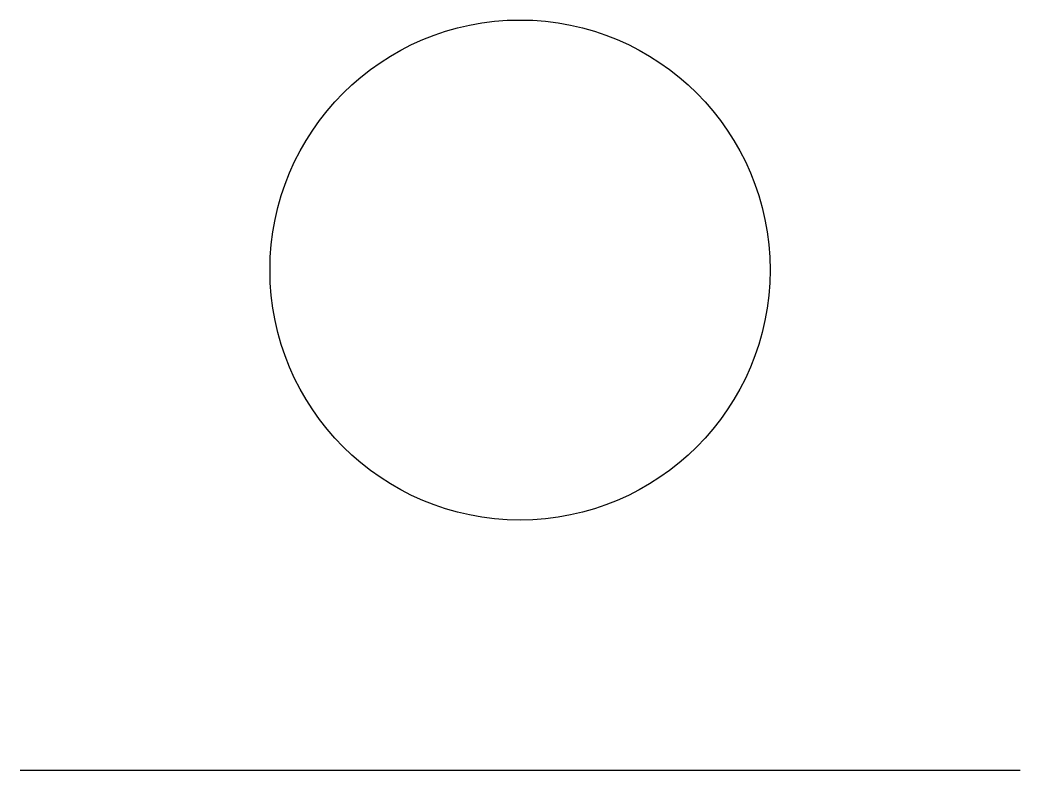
# Model space of a CAD drawing. Extents: x 0 to 10, y 0 to 7.5.
import ezdxf

# ---------------------------------------------------------------- set-up
doc = ezdxf.new("R2010")
doc.units = 0

msp = doc.modelspace()

# ---------------------------------------------------------------- linework, layer by layer
msp.add_line((0, 0), (10, 0))
msp.add_circle((5, 5), 2.5)

doc.saveas('drawing.dxf')
